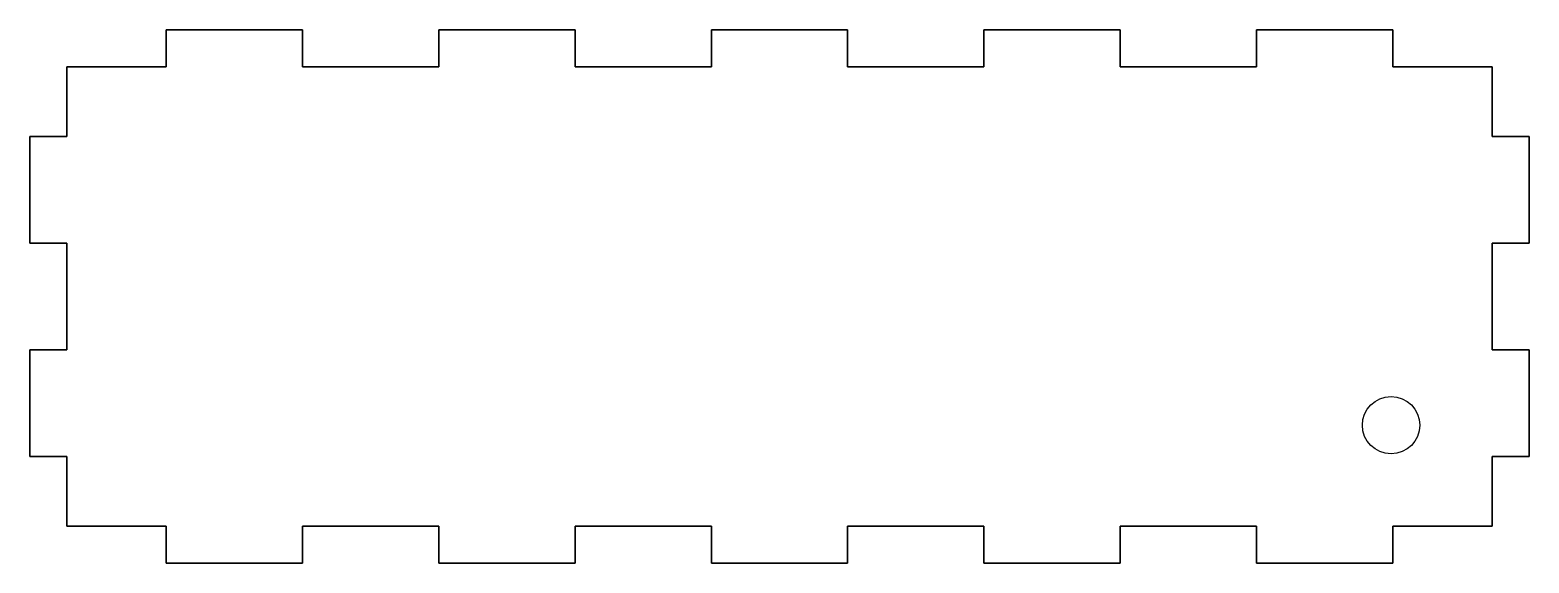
# Model space of a CAD drawing. Header units: millimetres. Extents: x -163 to 0, y 0 to 58.
import ezdxf

# ---------------------------------------------------------------- set-up
doc = ezdxf.new("R2010")
doc.units = ezdxf.units.MM
doc.layers.get('0').update_dxf_attribs({"linetype": 'CONTINUOUS'})

msp = doc.modelspace()

# ---------------------------------------------------------------- linework, layer by layer
for points in [[(-148.18, 4), (-159, 4), (-159, 11.6), (-163, 11.6), (-163, 23.2), (-159, 23.2), (-159, 34.8), (-163, 34.8), (-163, 46.4), (-159, 46.4), (-159, 54), (-148.18, 54), (-148.18, 58), (-133.36, 58), (-133.36, 54), (-118.55, 54), (-118.55, 58), (-103.73, 58), (-103.73, 54), (-88.91, 54), (-88.91, 58), (-74.09, 58), (-74.09, 54), (-59.27, 54), (-59.27, 58), (-44.45, 58), (-44.45, 54), (-29.64, 54), (-29.64, 58), (-14.82, 58), (-14.82, 54), (-4, 54), (-4, 46.4), (0, 46.4), (0, 34.8), (-4, 34.8), (-4, 23.2), (0, 23.2), (0, 11.6), (-4, 11.6), (-4, 4), (-14.82, 4), (-14.82, 0), (-29.64, 0), (-29.64, 4), (-44.45, 4), (-44.45, 0), (-59.27, 0), (-59.27, 4), (-74.09, 4), (-74.09, 0), (-88.91, 0), (-88.91, 4), (-103.73, 4), (-103.73, 0), (-118.55, 0), (-118.55, 4), (-133.36, 4), (-133.36, 0), (-148.18, 0)], [(-44.45, 4), (-29.64, 4), (-29.64, 0), (-14.82, 0), (-14.82, 4), (-4, 4), (-4, 11.6), (0, 11.6), (0, 23.2), (-4, 23.2), (-4, 34.8), (0, 34.8), (0, 46.4), (-4, 46.4), (-4, 54), (-14.82, 54), (-14.82, 58), (-29.64, 58), (-29.64, 54), (-44.45, 54), (-44.45, 58), (-59.27, 58), (-59.27, 54), (-74.09, 54), (-74.09, 58), (-88.91, 58), (-88.91, 54), (-103.73, 54), (-103.73, 58), (-118.55, 58), (-118.55, 54), (-133.36, 54), (-133.36, 58), (-148.18, 58), (-148.18, 54), (-159, 54), (-159, 46.4), (-163, 46.4), (-163, 34.8), (-159, 34.8), (-159, 23.2), (-163, 23.2), (-163, 11.6), (-159, 11.6), (-159, 4), (-148.18, 4), (-148.18, 0), (-133.36, 0), (-133.36, 4), (-118.55, 4), (-118.55, 0), (-103.73, 0), (-103.73, 4), (-88.91, 4), (-88.91, 0), (-74.09, 0), (-74.09, 4), (-59.27, 4), (-59.27, 0), (-44.45, 0)]]:
    msp.add_lwpolyline(points, close=True)
msp.add_circle((-15, 15), 3.12)
msp.add_circle((-15, 15), 3.12)

doc.saveas('drawing.dxf')
